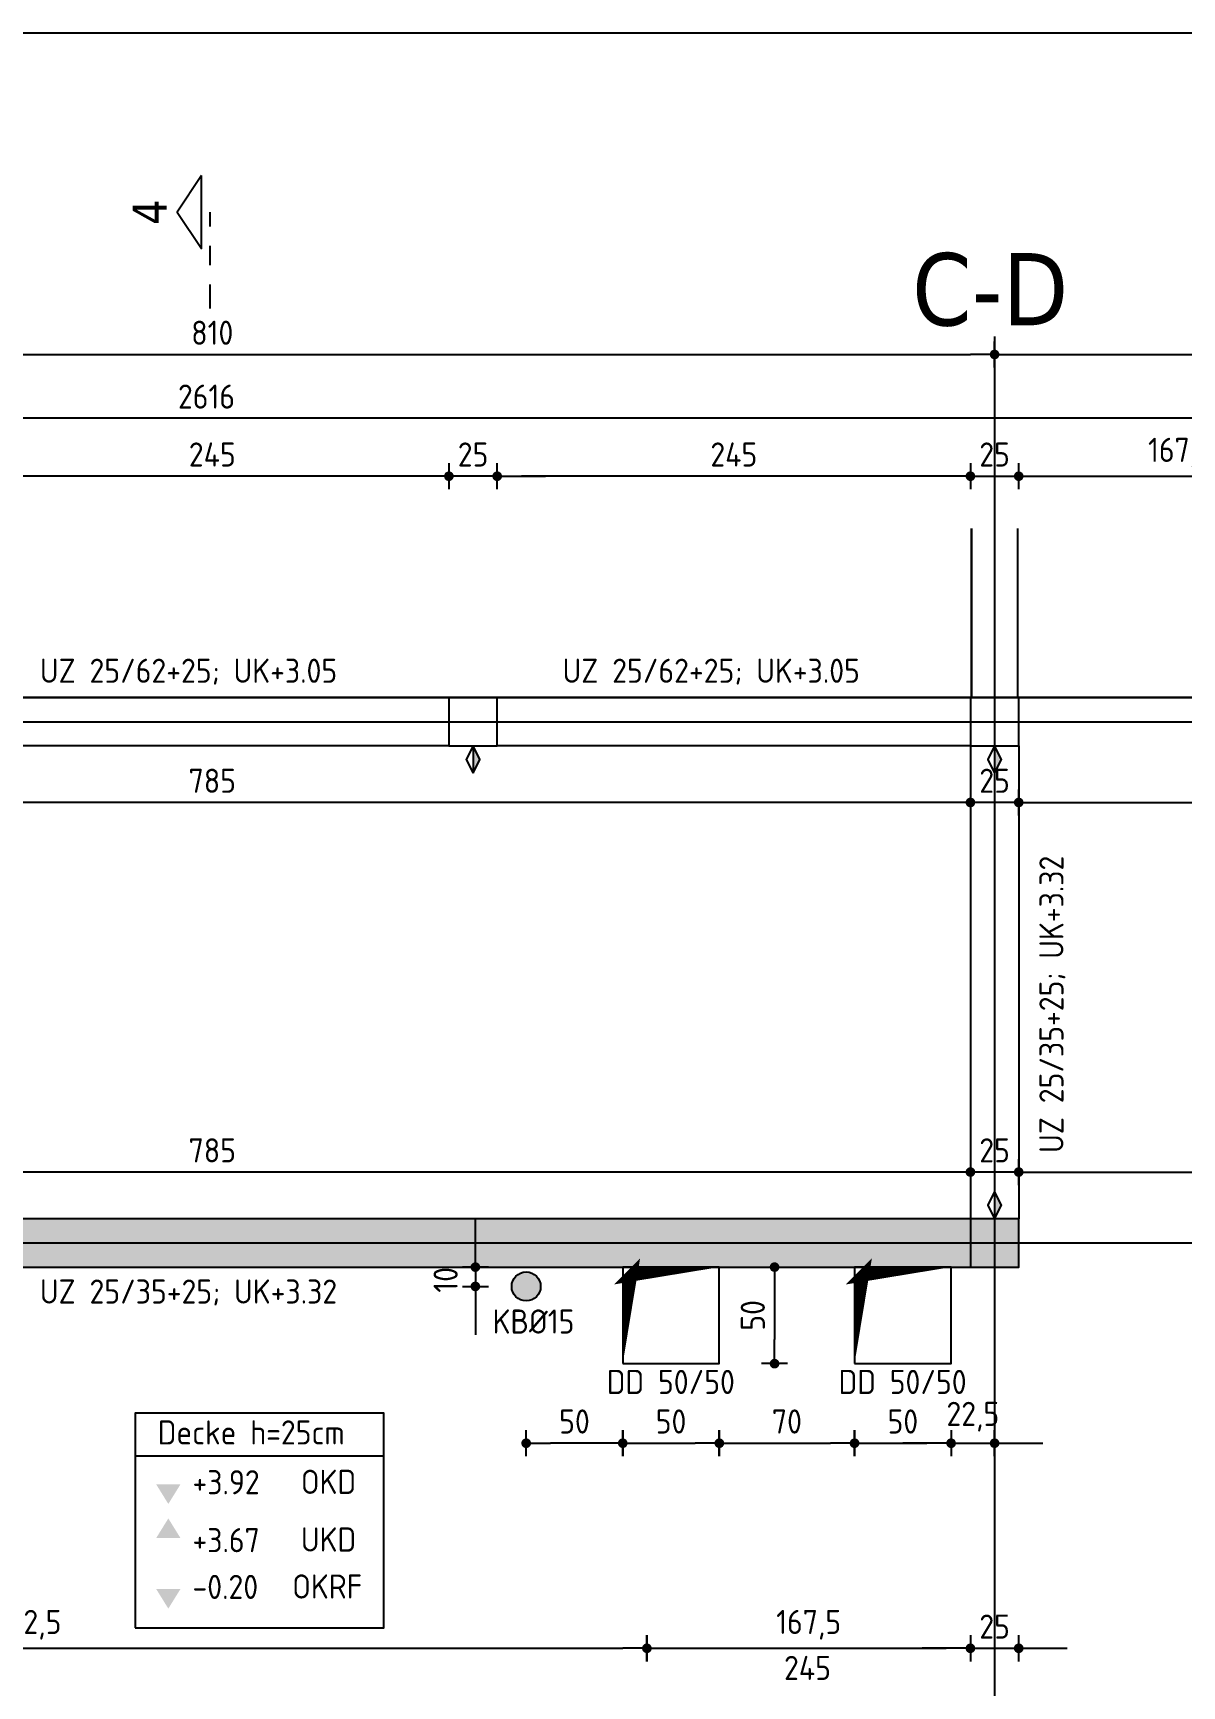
# Model space of a CAD drawing. Extents: x 399 to 532, y -4 to 185.
# Drawn here: x 435.71 to 441.66, y 176.66 to 185.22 of the extents above; entities that cross this region are included whole.
import ezdxf
from ezdxf.enums import TextEntityAlignment as Align

# ---------------------------------------------------------------- set-up
doc = ezdxf.new("R2010")
doc.units = 0
doc.header["$LTSCALE"] = 0.5
doc.header["$MEASUREMENT"] = 0
doc.header["$PDMODE"] = 2
for name, pattern in [('AUSGEZOGEN', [1000.01, 1000, 0.01]), ('DASHDOTSMALL', [1.05, 0.5, -0.25, 0.05, -0.25]), ('HIDDEN', [0.375, 0.25, -0.125]), ('STRICHPUNKT2', [0.55, 0.25, -0.125, 0.05, -0.125])]:
    doc.linetypes.add(name, pattern=pattern)
doc.layers.get('0').update_dxf_attribs({"linetype": 'CONTINUOUS'})
doc.layers.get('Defpoints').update_dxf_attribs({"linetype": 'CONTINUOUS'})
for name, color, linetype in [('0_H10', 13, 'CONTINUOUS'), ('ACHSEN', 7, 'CONTINUOUS'), ('BETON', 7, 'CONTINUOUS'), ('DD', 7, 'CONTINUOUS'), ('Decke', 7, 'CONTINUOUS'), ('Decke Lignatur', 21, 'CONTINUOUS'), ('DRUEBER', 7, 'CONTINUOUS'), ('HILFE', 7, 'CONTINUOUS'), ('HOLZ-ANS', 21, 'CONTINUOUS'), ('KB', 9, 'CONTINUOUS'), ('koten', 7, 'CONTINUOUS'), ('MASSE', 7, 'CONTINUOUS'), ('SCHNITTE', 7, 'CONTINUOUS'), ('Sichtbeton', 7, 'CONTINUOUS'), ('TEXT', 7, 'CONTINUOUS'), ('UZ', 7, 'CONTINUOUS')]:
    doc.layers.add(name, color=color, linetype=linetype)
doc.layers.add('ANSICHTSFENSTER', color=7, linetype='CONTINUOUS', plot=False)
doc.styles.add('HELV', font='tahoma.ttf')
doc.styles.add('TXT', font='isocp.shx')
doc.dimstyles.new('DOT_I', dxfattribs={"dimscale": 0.5, "dimtxt": 0.25, "dimasz": 0.25, "dimexe": 0.1, "dimexo": 0.3, "dimgap": 0.1, "dimtad": 1, "dimdec": 3, "dimzin": 3, "dimtxsty": 'TXT', "dimblk": 'DOT', "dimblk1": 'DOT', "dimblk2": 'DOT', "dimsah": 1, "dimcen": 0.1, "dimse1": 1, "dimse2": 1, "dimazin": 0, "dimtfac": 1, "dimtdec": 4, "dimtix": 1, "dimtmove": 2, "dimatfit": 3, "dimldrblk": 'DOT', "dimfxl": 0.7, "dimfxlon": 1, "dimtvp": 1, "dimtolj": 1, "dimtzin": 0, "dimarcsym": 0})

# ---------------------------------------------------------------- blocks, each defined once
blk = doc.blocks.new('DKB00')
at = {"layer": 'KB', "linetype": 'AUSGEZOGEN'}
h = blk.add_hatch(color=11, dxfattribs=at)
edge = h.paths.add_edge_path()
edge.add_arc((-8.085, 4.67), 0.075, 0, 360)
at = {"color": 0, "linetype": 'ByBlock'}
blk.add_circle((-8.085, 4.67), 0.075, dxfattribs=at)
blk = doc.blocks.new('Beton 1.OG')
at = {"color": 0, "linetype": 'ByBlock', "flags": 128}
blk.add_lwpolyline([(17.285, 13.75), (8.935, 13.75), (8.935, 13.5), (17.285, 13.5)], close=True, dxfattribs=at)
blk = doc.blocks.new('DOT')
at = {"layer": 'MASSE', "color": 7, "linetype": 'Continuous'}
for p, q in [((0, 0), (-1, 0)), ((0, 0.54), (0, -0.54))]:
    blk.add_line(p, q, dxfattribs=at)
at = {"layer": 'MASSE', "color": 7, "linetype": 'Continuous', "const_width": 0.2}
blk.add_lwpolyline([(-0.1, 0, 1), (0.1, 0, 1)], format="xyb", close=True, dxfattribs=at)
blk = doc.blocks.new('*D544')
at = {"layer": 'Defpoints', "color": 0, "linetype": 'AUSGEZOGEN', "transparency": 16777216}
for p in [(423.531, 183.228), (423.531, 183.228), (449.691, 183.228)]:
    blk.add_point(p, dxfattribs=at)
at = {"layer": 'MASSE', "color": 0, "linetype": 'AUSGEZOGEN', "lineweight": -2, "transparency": 16777216}
blk.add_line((449.566, 183.228), (423.656, 183.228), dxfattribs=at)
at = {"layer": 'MASSE', "color": 0, "linetype": 'AUSGEZOGEN', "lineweight": -2, "transparency": 16777216, "xscale": 0.125, "yscale": 0.125, "zscale": 0.125, "rotation": 180}
blk.add_blockref('DOT', (423.531, 183.228), dxfattribs=at)
at = {"layer": 'MASSE', "color": 0, "linetype": 'AUSGEZOGEN', "lineweight": -2, "transparency": 16777216, "xscale": 0.125, "yscale": 0.125, "zscale": 0.125}
blk.add_blockref('DOT', (449.691, 183.228), dxfattribs=at)
at = {"layer": 'MASSE', "color": 0, "linetype": 'AUSGEZOGEN', "transparency": 16777216, "insert": (436.611, 183.3405), "char_height": 0.125, "attachment_point": 5, "style": 'TXT'}
blk.add_mtext('\\A1;2616', dxfattribs=at)
blk = doc.blocks.new('*D549')
at = {"layer": 'Defpoints', "color": 0, "linetype": 'AUSGEZOGEN', "transparency": 16777216}
for p in [(440.816, 182.928), (442.491, 182.928), (442.491, 182.928)]:
    blk.add_point(p, dxfattribs=at)
at = {"layer": 'MASSE', "color": 0, "linetype": 'AUSGEZOGEN', "lineweight": -2, "transparency": 16777216}
blk.add_line((440.941, 182.928), (442.366, 182.928), dxfattribs=at)
at = {"layer": 'MASSE', "color": 0, "linetype": 'AUSGEZOGEN', "lineweight": -2, "transparency": 16777216, "xscale": 0.125, "yscale": 0.125, "zscale": 0.125, "rotation": 180}
blk.add_blockref('DOT', (440.816, 182.928), dxfattribs=at)
at = {"layer": 'MASSE', "color": 0, "linetype": 'AUSGEZOGEN', "lineweight": -2, "transparency": 16777216, "xscale": 0.125, "yscale": 0.125, "zscale": 0.125}
blk.add_blockref('DOT', (442.491, 182.928), dxfattribs=at)
at = {"layer": 'MASSE', "color": 0, "linetype": 'AUSGEZOGEN', "transparency": 16777216, "insert": (441.6535, 183.0499), "char_height": 0.125, "attachment_point": 5, "style": 'TXT'}
blk.add_mtext('\\A1;167,5', dxfattribs=at)
blk = doc.blocks.new('*D489')
at = {"layer": 'Defpoints', "color": 0, "linetype": 'AUSGEZOGEN', "transparency": 16777216}
for p in [(440.816, 181.2382), (443.266, 181.2382), (443.266, 181.2382)]:
    blk.add_point(p, dxfattribs=at)
at = {"layer": 'MASSE', "color": 0, "linetype": 'AUSGEZOGEN', "lineweight": -2, "transparency": 16777216}
blk.add_line((440.941, 181.2382), (443.141, 181.2382), dxfattribs=at)
at = {"layer": 'MASSE', "color": 0, "linetype": 'AUSGEZOGEN', "lineweight": -2, "transparency": 16777216, "xscale": 0.125, "yscale": 0.125, "zscale": 0.125, "rotation": 180}
blk.add_blockref('DOT', (440.816, 181.2382), dxfattribs=at)
at = {"layer": 'MASSE', "color": 0, "linetype": 'AUSGEZOGEN', "lineweight": -2, "transparency": 16777216, "xscale": 0.125, "yscale": 0.125, "zscale": 0.125}
blk.add_blockref('DOT', (443.266, 181.2382), dxfattribs=at)
at = {"layer": 'MASSE', "color": 0, "linetype": 'AUSGEZOGEN', "transparency": 16777216, "insert": (442.041, 181.3508), "char_height": 0.125, "attachment_point": 5, "style": 'TXT'}
blk.add_mtext('\\A1;245', dxfattribs=at)
blk = doc.blocks.new('*D490')
at = {"layer": 'Defpoints', "color": 0, "linetype": 'AUSGEZOGEN', "transparency": 16777216}
for p in [(440.566, 181.2382), (440.566, 181.2382), (440.816, 181.2382)]:
    blk.add_point(p, dxfattribs=at)
at = {"layer": 'MASSE', "color": 0, "linetype": 'AUSGEZOGEN', "lineweight": -2, "transparency": 16777216}
for p, q in [((440.441, 181.2382), (440.316, 181.2382)), ((440.816, 181.2382), (440.566, 181.2382)), ((440.941, 181.2382), (441.066, 181.2382))]:
    blk.add_line(p, q, dxfattribs=at)
at = {"layer": 'MASSE', "color": 0, "linetype": 'AUSGEZOGEN', "lineweight": -2, "transparency": 16777216, "xscale": 0.125, "yscale": 0.125, "zscale": 0.125}
blk.add_blockref('DOT', (440.566, 181.2382), dxfattribs=at)
at = {"layer": 'MASSE', "color": 0, "linetype": 'AUSGEZOGEN', "lineweight": -2, "transparency": 16777216, "xscale": 0.125, "yscale": 0.125, "zscale": 0.125, "rotation": 180}
blk.add_blockref('DOT', (440.816, 181.2382), dxfattribs=at)
at = {"layer": 'MASSE', "color": 0, "linetype": 'AUSGEZOGEN', "transparency": 16777216, "insert": (440.691, 181.3508), "char_height": 0.125, "attachment_point": 5, "style": 'TXT'}
blk.add_mtext('\\A1;25', dxfattribs=at)
blk = doc.blocks.new('*D491')
at = {"layer": 'Defpoints', "color": 0, "linetype": 'AUSGEZOGEN', "transparency": 16777216}
for p in [(432.716, 181.2382), (432.716, 181.2382), (440.566, 181.2382)]:
    blk.add_point(p, dxfattribs=at)
at = {"layer": 'MASSE', "color": 0, "linetype": 'AUSGEZOGEN', "lineweight": -2, "transparency": 16777216}
blk.add_line((440.441, 181.2382), (432.841, 181.2382), dxfattribs=at)
at = {"layer": 'MASSE', "color": 0, "linetype": 'AUSGEZOGEN', "lineweight": -2, "transparency": 16777216, "xscale": 0.125, "yscale": 0.125, "zscale": 0.125, "rotation": 180}
blk.add_blockref('DOT', (432.716, 181.2382), dxfattribs=at)
at = {"layer": 'MASSE', "color": 0, "linetype": 'AUSGEZOGEN', "lineweight": -2, "transparency": 16777216, "xscale": 0.125, "yscale": 0.125, "zscale": 0.125}
blk.add_blockref('DOT', (440.566, 181.2382), dxfattribs=at)
at = {"layer": 'MASSE', "color": 0, "linetype": 'AUSGEZOGEN', "transparency": 16777216, "insert": (436.641, 181.3507), "char_height": 0.125, "attachment_point": 5, "style": 'TXT'}
blk.add_mtext('\\A1;785', dxfattribs=at)
blk = doc.blocks.new('*D536')
at = {"layer": 'Defpoints', "color": 0, "linetype": 'AUSGEZOGEN', "transparency": 16777216}
for p in [(440.566, 182.928), (440.816, 182.928), (440.816, 182.928)]:
    blk.add_point(p, dxfattribs=at)
at = {"layer": 'MASSE', "color": 0, "linetype": 'AUSGEZOGEN', "lineweight": -2, "transparency": 16777216}
for p, q in [((440.441, 182.928), (440.316, 182.928)), ((440.566, 182.928), (440.816, 182.928)), ((440.941, 182.928), (441.066, 182.928))]:
    blk.add_line(p, q, dxfattribs=at)
at = {"layer": 'MASSE', "color": 0, "linetype": 'AUSGEZOGEN', "lineweight": -2, "transparency": 16777216, "xscale": 0.125, "yscale": 0.125, "zscale": 0.125}
blk.add_blockref('DOT', (440.566, 182.928), dxfattribs=at)
at = {"layer": 'MASSE', "color": 0, "linetype": 'AUSGEZOGEN', "lineweight": -2, "transparency": 16777216, "xscale": 0.125, "yscale": 0.125, "zscale": 0.125, "rotation": 180}
blk.add_blockref('DOT', (440.816, 182.928), dxfattribs=at)
at = {"layer": 'MASSE', "color": 0, "linetype": 'AUSGEZOGEN', "transparency": 16777216, "insert": (440.691, 183.0405), "char_height": 0.125, "attachment_point": 5, "style": 'TXT'}
blk.add_mtext('\\A1;25', dxfattribs=at)
blk = doc.blocks.new('*D537')
at = {"layer": 'Defpoints', "color": 0, "linetype": 'AUSGEZOGEN', "transparency": 16777216}
for p in [(438.116, 182.928), (438.116, 182.928), (440.566, 182.928)]:
    blk.add_point(p, dxfattribs=at)
at = {"layer": 'MASSE', "color": 0, "linetype": 'AUSGEZOGEN', "lineweight": -2, "transparency": 16777216}
blk.add_line((440.441, 182.928), (438.241, 182.928), dxfattribs=at)
at = {"layer": 'MASSE', "color": 0, "linetype": 'AUSGEZOGEN', "lineweight": -2, "transparency": 16777216, "xscale": 0.125, "yscale": 0.125, "zscale": 0.125, "rotation": 180}
blk.add_blockref('DOT', (438.116, 182.928), dxfattribs=at)
at = {"layer": 'MASSE', "color": 0, "linetype": 'AUSGEZOGEN', "lineweight": -2, "transparency": 16777216, "xscale": 0.125, "yscale": 0.125, "zscale": 0.125}
blk.add_blockref('DOT', (440.566, 182.928), dxfattribs=at)
at = {"layer": 'MASSE', "color": 0, "linetype": 'AUSGEZOGEN', "transparency": 16777216, "insert": (439.341, 183.0405), "char_height": 0.125, "attachment_point": 5, "style": 'TXT'}
blk.add_mtext('\\A1;245', dxfattribs=at)
blk = doc.blocks.new('*D538')
at = {"layer": 'Defpoints', "color": 0, "linetype": 'AUSGEZOGEN', "transparency": 16777216}
for p in [(437.866, 182.928), (437.866, 182.928), (438.116, 182.928)]:
    blk.add_point(p, dxfattribs=at)
at = {"layer": 'MASSE', "color": 0, "linetype": 'AUSGEZOGEN', "lineweight": -2, "transparency": 16777216}
for p, q in [((437.741, 182.928), (437.616, 182.928)), ((438.116, 182.928), (437.866, 182.928)), ((438.241, 182.928), (438.366, 182.928))]:
    blk.add_line(p, q, dxfattribs=at)
at = {"layer": 'MASSE', "color": 0, "linetype": 'AUSGEZOGEN', "lineweight": -2, "transparency": 16777216, "xscale": 0.125, "yscale": 0.125, "zscale": 0.125}
blk.add_blockref('DOT', (437.866, 182.928), dxfattribs=at)
at = {"layer": 'MASSE', "color": 0, "linetype": 'AUSGEZOGEN', "lineweight": -2, "transparency": 16777216, "xscale": 0.125, "yscale": 0.125, "zscale": 0.125, "rotation": 180}
blk.add_blockref('DOT', (438.116, 182.928), dxfattribs=at)
at = {"layer": 'MASSE', "color": 0, "linetype": 'AUSGEZOGEN', "transparency": 16777216, "insert": (437.991, 183.0405), "char_height": 0.125, "attachment_point": 5, "style": 'TXT'}
blk.add_mtext('\\A1;25', dxfattribs=at)
blk = doc.blocks.new('*D539')
at = {"layer": 'Defpoints', "color": 0, "linetype": 'AUSGEZOGEN', "transparency": 16777216}
for p in [(435.416, 182.928), (435.416, 182.928), (437.866, 182.928)]:
    blk.add_point(p, dxfattribs=at)
at = {"layer": 'MASSE', "color": 0, "linetype": 'AUSGEZOGEN', "lineweight": -2, "transparency": 16777216}
blk.add_line((437.741, 182.928), (435.541, 182.928), dxfattribs=at)
at = {"layer": 'MASSE', "color": 0, "linetype": 'AUSGEZOGEN', "lineweight": -2, "transparency": 16777216, "xscale": 0.125, "yscale": 0.125, "zscale": 0.125, "rotation": 180}
blk.add_blockref('DOT', (435.416, 182.928), dxfattribs=at)
at = {"layer": 'MASSE', "color": 0, "linetype": 'AUSGEZOGEN', "lineweight": -2, "transparency": 16777216, "xscale": 0.125, "yscale": 0.125, "zscale": 0.125}
blk.add_blockref('DOT', (437.866, 182.928), dxfattribs=at)
at = {"layer": 'MASSE', "color": 0, "linetype": 'AUSGEZOGEN', "transparency": 16777216, "insert": (436.641, 183.0405), "char_height": 0.125, "attachment_point": 5, "style": 'TXT'}
blk.add_mtext('\\A1;245', dxfattribs=at)
blk = doc.blocks.new('okrd_u')
at = {"layer": 'koten', "color": 7, "linetype": 'Continuous'}
blk.add_solid([(-0.125, -0.202), (0.125, -0.202), (0, 0)], dxfattribs=at)
at = {"layer": 'koten', "style": 'TXT'}
blk.add_attdef('OKRD', (0.25, -0.35), '', height=0.25, dxfattribs=at)
blk = doc.blocks.new('okrd_o')
at = {"layer": 'koten', "color": 7, "linetype": 'Continuous'}
blk.add_solid([(-0.125, 0.202), (0.125, 0.202), (0, 0)], dxfattribs=at)
at = {"layer": 'koten', "style": 'TXT'}
blk.add_attdef('OKRD', (0.25, 0.1), '', height=0.25, dxfattribs=at)
blk = doc.blocks.new('*D415')
at = {"layer": 'Defpoints', "color": 0, "linetype": 'AUSGEZOGEN', "transparency": 16777216}
for p in [(440.816, 179.324), (443.266, 179.324), (443.266, 179.324)]:
    blk.add_point(p, dxfattribs=at)
at = {"layer": 'MASSE', "color": 0, "linetype": 'AUSGEZOGEN', "lineweight": -2, "transparency": 16777216}
blk.add_line((440.941, 179.324), (443.141, 179.324), dxfattribs=at)
at = {"layer": 'MASSE', "color": 0, "linetype": 'AUSGEZOGEN', "lineweight": -2, "transparency": 16777216, "xscale": 0.125, "yscale": 0.125, "zscale": 0.125, "rotation": 180}
blk.add_blockref('DOT', (440.816, 179.324), dxfattribs=at)
at = {"layer": 'MASSE', "color": 0, "linetype": 'AUSGEZOGEN', "lineweight": -2, "transparency": 16777216, "xscale": 0.125, "yscale": 0.125, "zscale": 0.125}
blk.add_blockref('DOT', (443.266, 179.324), dxfattribs=at)
at = {"layer": 'MASSE', "color": 0, "linetype": 'AUSGEZOGEN', "transparency": 16777216, "insert": (442.041, 179.4365), "char_height": 0.125, "attachment_point": 5, "style": 'TXT'}
blk.add_mtext('\\A1;245', dxfattribs=at)
blk = doc.blocks.new('*D456')
at = {"layer": 'Defpoints', "color": 0, "linetype": 'AUSGEZOGEN', "transparency": 16777216}
for p in [(440.566, 179.324), (440.566, 179.324), (440.816, 179.324)]:
    blk.add_point(p, dxfattribs=at)
at = {"layer": 'MASSE', "color": 0, "linetype": 'AUSGEZOGEN', "lineweight": -2, "transparency": 16777216}
for p, q in [((440.441, 179.324), (440.316, 179.324)), ((440.816, 179.324), (440.566, 179.324)), ((440.941, 179.324), (441.066, 179.324))]:
    blk.add_line(p, q, dxfattribs=at)
at = {"layer": 'MASSE', "color": 0, "linetype": 'AUSGEZOGEN', "lineweight": -2, "transparency": 16777216, "xscale": 0.125, "yscale": 0.125, "zscale": 0.125}
blk.add_blockref('DOT', (440.566, 179.324), dxfattribs=at)
at = {"layer": 'MASSE', "color": 0, "linetype": 'AUSGEZOGEN', "lineweight": -2, "transparency": 16777216, "xscale": 0.125, "yscale": 0.125, "zscale": 0.125, "rotation": 180}
blk.add_blockref('DOT', (440.816, 179.324), dxfattribs=at)
at = {"layer": 'MASSE', "color": 0, "linetype": 'AUSGEZOGEN', "transparency": 16777216, "insert": (440.691, 179.4365), "char_height": 0.125, "attachment_point": 5, "style": 'TXT'}
blk.add_mtext('\\A1;25', dxfattribs=at)
blk = doc.blocks.new('*D457')
at = {"layer": 'Defpoints', "color": 0, "linetype": 'AUSGEZOGEN', "transparency": 16777216}
for p in [(432.716, 179.324), (432.716, 179.324), (440.566, 179.324)]:
    blk.add_point(p, dxfattribs=at)
at = {"layer": 'MASSE', "color": 0, "linetype": 'AUSGEZOGEN', "lineweight": -2, "transparency": 16777216}
blk.add_line((440.441, 179.324), (432.841, 179.324), dxfattribs=at)
at = {"layer": 'MASSE', "color": 0, "linetype": 'AUSGEZOGEN', "lineweight": -2, "transparency": 16777216, "xscale": 0.125, "yscale": 0.125, "zscale": 0.125, "rotation": 180}
blk.add_blockref('DOT', (432.716, 179.324), dxfattribs=at)
at = {"layer": 'MASSE', "color": 0, "linetype": 'AUSGEZOGEN', "lineweight": -2, "transparency": 16777216, "xscale": 0.125, "yscale": 0.125, "zscale": 0.125}
blk.add_blockref('DOT', (440.566, 179.324), dxfattribs=at)
at = {"layer": 'MASSE', "color": 0, "linetype": 'AUSGEZOGEN', "transparency": 16777216, "insert": (436.641, 179.4365), "char_height": 0.125, "attachment_point": 5, "style": 'TXT'}
blk.add_mtext('\\A1;785', dxfattribs=at)
blk = doc.blocks.new('*D469')
at = {"layer": 'Defpoints', "color": 0, "linetype": 'AUSGEZOGEN', "transparency": 16777216}
for p in [(432.466, 176.8575), (438.891, 176.8575), (438.891, 176.8575)]:
    blk.add_point(p, dxfattribs=at)
at = {"layer": 'MASSE', "color": 0, "linetype": 'AUSGEZOGEN', "lineweight": -2, "transparency": 16777216}
blk.add_line((432.591, 176.8575), (438.766, 176.8575), dxfattribs=at)
at = {"layer": 'MASSE', "color": 0, "linetype": 'AUSGEZOGEN', "lineweight": -2, "transparency": 16777216, "xscale": 0.125, "yscale": 0.125, "zscale": 0.125, "rotation": 180}
blk.add_blockref('DOT', (432.466, 176.8575), dxfattribs=at)
at = {"layer": 'MASSE', "color": 0, "linetype": 'AUSGEZOGEN', "lineweight": -2, "transparency": 16777216, "xscale": 0.125, "yscale": 0.125, "zscale": 0.125}
blk.add_blockref('DOT', (438.891, 176.8575), dxfattribs=at)
at = {"layer": 'MASSE', "color": 0, "linetype": 'AUSGEZOGEN', "transparency": 16777216, "insert": (435.6785, 176.9794), "char_height": 0.125, "attachment_point": 5, "style": 'TXT'}
blk.add_mtext('\\A1;642,5', dxfattribs=at)
blk = doc.blocks.new('*D397')
at = {"layer": 'Defpoints', "color": 0, "linetype": 'AUSGEZOGEN', "transparency": 16777216}
for p in [(438.891, 176.8575), (440.566, 176.8575), (440.566, 176.8575)]:
    blk.add_point(p, dxfattribs=at)
at = {"layer": 'MASSE', "color": 0, "linetype": 'AUSGEZOGEN', "lineweight": -2, "transparency": 16777216}
blk.add_line((439.016, 176.8575), (440.441, 176.8575), dxfattribs=at)
at = {"layer": 'MASSE', "color": 0, "linetype": 'AUSGEZOGEN', "lineweight": -2, "transparency": 16777216, "xscale": 0.125, "yscale": 0.125, "zscale": 0.125, "rotation": 180}
blk.add_blockref('DOT', (438.891, 176.8575), dxfattribs=at)
at = {"layer": 'MASSE', "color": 0, "linetype": 'AUSGEZOGEN', "lineweight": -2, "transparency": 16777216, "xscale": 0.125, "yscale": 0.125, "zscale": 0.125}
blk.add_blockref('DOT', (440.566, 176.8575), dxfattribs=at)
at = {"layer": 'MASSE', "color": 0, "linetype": 'AUSGEZOGEN', "transparency": 16777216, "insert": (439.7285, 176.9794), "char_height": 0.125, "attachment_point": 5, "style": 'TXT'}
blk.add_mtext('\\A1;167,5', dxfattribs=at)
blk = doc.blocks.new('*D398')
at = {"layer": 'Defpoints', "color": 0, "linetype": 'AUSGEZOGEN', "transparency": 16777216}
for p in [(440.566, 176.8575), (440.816, 176.8575), (440.816, 176.8575)]:
    blk.add_point(p, dxfattribs=at)
at = {"layer": 'MASSE', "color": 0, "linetype": 'AUSGEZOGEN', "lineweight": -2, "transparency": 16777216}
for p, q in [((440.441, 176.8575), (440.316, 176.8575)), ((440.566, 176.8575), (440.816, 176.8575)), ((440.941, 176.8575), (441.066, 176.8575))]:
    blk.add_line(p, q, dxfattribs=at)
at = {"layer": 'MASSE', "color": 0, "linetype": 'AUSGEZOGEN', "lineweight": -2, "transparency": 16777216, "xscale": 0.125, "yscale": 0.125, "zscale": 0.125}
blk.add_blockref('DOT', (440.566, 176.8575), dxfattribs=at)
at = {"layer": 'MASSE', "color": 0, "linetype": 'AUSGEZOGEN', "lineweight": -2, "transparency": 16777216, "xscale": 0.125, "yscale": 0.125, "zscale": 0.125, "rotation": 180}
blk.add_blockref('DOT', (440.816, 176.8575), dxfattribs=at)
at = {"layer": 'MASSE', "color": 0, "linetype": 'AUSGEZOGEN', "transparency": 16777216, "insert": (440.691, 176.97), "char_height": 0.125, "attachment_point": 5, "style": 'TXT'}
blk.add_mtext('\\A1;25', dxfattribs=at)
blk = doc.blocks.new('Beton EG')
at = {"color": 0, "linetype": 'ByBlock', "flags": 128}
for points in [[(14.335, 16.2), (14.585, 16.2), (14.585, 16.45), (14.335, 16.45)], [(17.035, 16.2), (17.285, 16.2), (17.285, 16.45), (17.035, 16.45)], [(17.035, 13.5), (17.285, 13.5), (17.285, 13.75), (17.035, 13.75)]]:
    blk.add_lwpolyline(points, close=True, dxfattribs=at)
blk = doc.blocks.new('DD00')
at = {"color": 0, "linetype": 'ByBlock'}
for points in [[(15.175, -3.325), (15.675, -3.325), (15.675, -2.825), (15.175, -2.825)], [(16.375, -3.325), (16.875, -3.325), (16.875, -2.825), (16.375, -2.825)]]:
    blk.add_lwpolyline(points, close=True, dxfattribs=at)
at = {"layer": 'DD', "color": 15, "linetype": 'AUSGEZOGEN'}
for points in [[(15.175, -3.325, 0, 0.0815, 0), (15.2156, -2.8283, 0, 0, 0), (15.1783, -2.8656, 0.0815, 0, 0), (15.675, -2.825, 0, 0, 0)], [(16.375, -3.325, 0, 0.0815, 0), (16.4156, -2.8283, 0, 0, 0), (16.3783, -2.8656, 0.0815, 0, 0), (16.875, -2.825, 0, 0, 0)]]:
    blk.add_lwpolyline(points, format="xyseb", dxfattribs=at)
blk = doc.blocks.new('*D697')
at = {"layer": 'Defpoints', "color": 0, "linetype": 'AUSGEZOGEN', "transparency": 16777216}
for p in [(438.2661, 177.9197), (438.2661, 177.9197), (438.766, 177.9197)]:
    blk.add_point(p, dxfattribs=at)
at = {"layer": 'MASSE', "color": 0, "linetype": 'AUSGEZOGEN', "lineweight": -2, "transparency": 16777216}
blk.add_line((438.641, 177.9197), (438.3911, 177.9197), dxfattribs=at)
at = {"layer": 'MASSE', "color": 0, "linetype": 'AUSGEZOGEN', "lineweight": -2, "transparency": 16777216, "xscale": 0.125, "yscale": 0.125, "zscale": 0.125, "rotation": 180}
blk.add_blockref('DOT', (438.2661, 177.9197), dxfattribs=at)
at = {"layer": 'MASSE', "color": 0, "linetype": 'AUSGEZOGEN', "lineweight": -2, "transparency": 16777216, "xscale": 0.125, "yscale": 0.125, "zscale": 0.125}
blk.add_blockref('DOT', (438.766, 177.9197), dxfattribs=at)
at = {"layer": 'MASSE', "color": 0, "linetype": 'AUSGEZOGEN', "transparency": 16777216, "insert": (438.516, 178.0322), "char_height": 0.125, "attachment_point": 5, "style": 'TXT'}
blk.add_mtext('\\A1;50', dxfattribs=at)
blk = doc.blocks.new('*D698')
at = {"layer": 'Defpoints', "color": 0, "linetype": 'AUSGEZOGEN', "transparency": 16777216}
for p in [(438.766, 177.9197), (439.266, 177.9197), (439.266, 177.9197)]:
    blk.add_point(p, dxfattribs=at)
at = {"layer": 'MASSE', "color": 0, "linetype": 'AUSGEZOGEN', "lineweight": -2, "transparency": 16777216}
blk.add_line((438.891, 177.9197), (439.141, 177.9197), dxfattribs=at)
at = {"layer": 'MASSE', "color": 0, "linetype": 'AUSGEZOGEN', "lineweight": -2, "transparency": 16777216, "xscale": 0.125, "yscale": 0.125, "zscale": 0.125, "rotation": 180}
blk.add_blockref('DOT', (438.766, 177.9197), dxfattribs=at)
at = {"layer": 'MASSE', "color": 0, "linetype": 'AUSGEZOGEN', "lineweight": -2, "transparency": 16777216, "xscale": 0.125, "yscale": 0.125, "zscale": 0.125}
blk.add_blockref('DOT', (439.266, 177.9197), dxfattribs=at)
at = {"layer": 'MASSE', "color": 0, "linetype": 'AUSGEZOGEN', "transparency": 16777216, "insert": (439.016, 178.0322), "char_height": 0.125, "attachment_point": 5, "style": 'TXT'}
blk.add_mtext('\\A1;50', dxfattribs=at)
blk = doc.blocks.new('*D699')
at = {"layer": 'Defpoints', "color": 0, "linetype": 'AUSGEZOGEN', "transparency": 16777216}
for p in [(439.266, 177.9197), (439.966, 177.9197), (439.966, 177.9197)]:
    blk.add_point(p, dxfattribs=at)
at = {"layer": 'MASSE', "color": 0, "linetype": 'AUSGEZOGEN', "lineweight": -2, "transparency": 16777216}
blk.add_line((439.391, 177.9197), (439.841, 177.9197), dxfattribs=at)
at = {"layer": 'MASSE', "color": 0, "linetype": 'AUSGEZOGEN', "lineweight": -2, "transparency": 16777216, "xscale": 0.125, "yscale": 0.125, "zscale": 0.125, "rotation": 180}
blk.add_blockref('DOT', (439.266, 177.9197), dxfattribs=at)
at = {"layer": 'MASSE', "color": 0, "linetype": 'AUSGEZOGEN', "lineweight": -2, "transparency": 16777216, "xscale": 0.125, "yscale": 0.125, "zscale": 0.125}
blk.add_blockref('DOT', (439.966, 177.9197), dxfattribs=at)
at = {"layer": 'MASSE', "color": 0, "linetype": 'AUSGEZOGEN', "transparency": 16777216, "insert": (439.616, 178.0322), "char_height": 0.125, "attachment_point": 5, "style": 'TXT'}
blk.add_mtext('\\A1;70', dxfattribs=at)
blk = doc.blocks.new('*D700')
at = {"layer": 'Defpoints', "color": 0, "linetype": 'AUSGEZOGEN', "transparency": 16777216}
for p in [(439.966, 177.9197), (440.466, 177.9197), (440.466, 177.9197)]:
    blk.add_point(p, dxfattribs=at)
at = {"layer": 'MASSE', "color": 0, "linetype": 'AUSGEZOGEN', "lineweight": -2, "transparency": 16777216}
blk.add_line((440.091, 177.9197), (440.341, 177.9197), dxfattribs=at)
at = {"layer": 'MASSE', "color": 0, "linetype": 'AUSGEZOGEN', "lineweight": -2, "transparency": 16777216, "xscale": 0.125, "yscale": 0.125, "zscale": 0.125, "rotation": 180}
blk.add_blockref('DOT', (439.966, 177.9197), dxfattribs=at)
at = {"layer": 'MASSE', "color": 0, "linetype": 'AUSGEZOGEN', "lineweight": -2, "transparency": 16777216, "xscale": 0.125, "yscale": 0.125, "zscale": 0.125}
blk.add_blockref('DOT', (440.466, 177.9197), dxfattribs=at)
at = {"layer": 'MASSE', "color": 0, "linetype": 'AUSGEZOGEN', "transparency": 16777216, "insert": (440.216, 178.0322), "char_height": 0.125, "attachment_point": 5, "style": 'TXT'}
blk.add_mtext('\\A1;50', dxfattribs=at)
blk = doc.blocks.new('*D630')
at = {"layer": 'Defpoints', "color": 0, "linetype": 'AUSGEZOGEN', "transparency": 16777216}
for p in [(440.466, 177.9197), (440.691, 177.9197), (440.691, 177.9197)]:
    blk.add_point(p, dxfattribs=at)
at = {"layer": 'MASSE', "color": 0, "linetype": 'AUSGEZOGEN', "lineweight": -2, "transparency": 16777216}
for p, q in [((440.341, 177.9197), (440.216, 177.9197)), ((440.466, 177.9197), (440.691, 177.9197)), ((440.816, 177.9197), (440.941, 177.9197))]:
    blk.add_line(p, q, dxfattribs=at)
at = {"layer": 'MASSE', "color": 0, "linetype": 'AUSGEZOGEN', "lineweight": -2, "transparency": 16777216, "xscale": 0.125, "yscale": 0.125, "zscale": 0.125}
blk.add_blockref('DOT', (440.466, 177.9197), dxfattribs=at)
at = {"layer": 'MASSE', "color": 0, "linetype": 'AUSGEZOGEN', "lineweight": -2, "transparency": 16777216, "xscale": 0.125, "yscale": 0.125, "zscale": 0.125, "rotation": 180}
blk.add_blockref('DOT', (440.691, 177.9197), dxfattribs=at)
at = {"layer": 'MASSE', "color": 0, "linetype": 'AUSGEZOGEN', "transparency": 16777216, "insert": (440.5785, 178.0571), "char_height": 0.125, "attachment_point": 5, "style": 'TXT'}
blk.add_mtext('\\A1;22,5', dxfattribs=at)
blk = doc.blocks.new('*D631')
at = {"layer": 'Defpoints', "color": 0, "linetype": 'AUSGEZOGEN', "transparency": 16777216}
for p in [(439.5519, 178.8317), (439.5519, 178.3317), (439.5519, 178.3317)]:
    blk.add_point(p, dxfattribs=at)
at = {"layer": 'MASSE', "color": 0, "linetype": 'AUSGEZOGEN', "lineweight": -2, "transparency": 16777216}
blk.add_line((439.5519, 178.7067), (439.5519, 178.4567), dxfattribs=at)
at = {"layer": 'MASSE', "color": 0, "linetype": 'AUSGEZOGEN', "lineweight": -2, "transparency": 16777216, "xscale": 0.125, "yscale": 0.125, "zscale": 0.125}
for p, rotation in [((439.5519, 178.8317), 90), ((439.5519, 178.3317), 270)]:
    blk.add_blockref('DOT', p, dxfattribs=dict(at, rotation=rotation))
at = {"layer": 'MASSE', "color": 0, "linetype": 'AUSGEZOGEN', "transparency": 16777216, "insert": (439.4394, 178.5817), "char_height": 0.125, "attachment_point": 5, "rotation": 90, "style": 'TXT'}
blk.add_mtext('\\A1;50', dxfattribs=at)
blk = doc.blocks.new('*D632')
at = {"layer": 'Defpoints', "color": 0, "linetype": 'AUSGEZOGEN', "transparency": 16777216}
for p in [(438.003, 178.8317), (438.003, 178.7317), (438.003, 178.7317)]:
    blk.add_point(p, dxfattribs=at)
at = {"layer": 'MASSE', "color": 0, "linetype": 'AUSGEZOGEN', "lineweight": -2, "transparency": 16777216}
for p, q in [((438.003, 178.9567), (438.003, 179.0817)), ((438.003, 178.8317), (438.003, 178.7317)), ((438.003, 178.6067), (438.003, 178.4817))]:
    blk.add_line(p, q, dxfattribs=at)
at = {"layer": 'MASSE', "color": 0, "linetype": 'AUSGEZOGEN', "lineweight": -2, "transparency": 16777216, "xscale": 0.125, "yscale": 0.125, "zscale": 0.125}
for p, rotation in [((438.003, 178.8317), 270), ((438.003, 178.7317), 90)]:
    blk.add_blockref('DOT', p, dxfattribs=dict(at, rotation=rotation))
at = {"layer": 'MASSE', "color": 0, "linetype": 'AUSGEZOGEN', "transparency": 16777216, "insert": (437.8489, 178.7658), "char_height": 0.125, "attachment_point": 5, "rotation": 90, "style": 'TXT'}
blk.add_mtext('\\A1;10', dxfattribs=at)
blk = doc.blocks.new('*D177')
at = {"layer": 'Defpoints', "color": 0, "linetype": 'AUSGEZOGEN', "transparency": 16777216}
for p in [(9, 1.9019), (17.1, 1.9019), (17.1, 1.9019)]:
    blk.add_point(p, dxfattribs=at)
at = {"layer": 'MASSE', "color": 0, "linetype": 'AUSGEZOGEN', "lineweight": -2, "transparency": 16777216}
blk.add_line((9.125, 1.9019), (16.975, 1.9019), dxfattribs=at)
at = {"layer": 'MASSE', "color": 0, "linetype": 'AUSGEZOGEN', "lineweight": -2, "transparency": 16777216, "xscale": 0.125, "yscale": 0.125, "zscale": 0.125, "rotation": 180}
blk.add_blockref('DOT', (9, 1.9019), dxfattribs=at)
at = {"layer": 'MASSE', "color": 0, "linetype": 'AUSGEZOGEN', "lineweight": -2, "transparency": 16777216, "xscale": 0.125, "yscale": 0.125, "zscale": 0.125}
blk.add_blockref('DOT', (17.1, 1.9019), dxfattribs=at)
at = {"layer": 'MASSE', "color": 0, "linetype": 'AUSGEZOGEN', "transparency": 16777216, "insert": (13.05, 2.0144), "char_height": 0.125, "attachment_point": 5, "style": 'TXT'}
blk.add_mtext('\\A1;810', dxfattribs=at)
blk = doc.blocks.new('*D178')
at = {"layer": 'Defpoints', "color": 0, "linetype": 'AUSGEZOGEN', "transparency": 16777216}
for p in [(17.1, 1.9019), (19.8, 1.9019), (19.8, 1.9019)]:
    blk.add_point(p, dxfattribs=at)
at = {"layer": 'MASSE', "color": 0, "linetype": 'AUSGEZOGEN', "lineweight": -2, "transparency": 16777216}
blk.add_line((17.225, 1.9019), (19.675, 1.9019), dxfattribs=at)
at = {"layer": 'MASSE', "color": 0, "linetype": 'AUSGEZOGEN', "lineweight": -2, "transparency": 16777216, "xscale": 0.125, "yscale": 0.125, "zscale": 0.125, "rotation": 180}
blk.add_blockref('DOT', (17.1, 1.9019), dxfattribs=at)
at = {"layer": 'MASSE', "color": 0, "linetype": 'AUSGEZOGEN', "lineweight": -2, "transparency": 16777216, "xscale": 0.125, "yscale": 0.125, "zscale": 0.125}
blk.add_blockref('DOT', (19.8, 1.9019), dxfattribs=at)
at = {"layer": 'MASSE', "color": 0, "linetype": 'AUSGEZOGEN', "transparency": 16777216, "insert": (18.45, 2.0144), "char_height": 0.125, "attachment_point": 5, "style": 'TXT'}
blk.add_mtext('\\A1;270', dxfattribs=at)
blk = doc.blocks.new('SB')
at = {"color": 0, "linetype": 'ByBlock'}
blk.add_line((0, 0.1414), (0, 0), dxfattribs=at)
blk.add_lwpolyline([(0, 0), (0.035, 0.0707), (0, 0.1414), (-0.035, 0.071)], close=True, dxfattribs=at)
blk.add_solid([(0, 0), (0, 0.1414), (0.035, 0.0707)], dxfattribs=at)
blk = doc.blocks.new('SCHN-2')
at = {"layer": 'SCHNITTE', "color": 6, "linetype": 'Continuous'}
blk.add_lwpolyline([(0.378, 0.088), (0, 0.34), (-0.378, 0.088)], close=True, dxfattribs=at)
at = {"layer": 'SCHNITTE', "color": 1, "linetype": 'DASHDOTSMALL', "style": 'HELV'}
blk.add_attdef('SCHN-2', text='', height=0.35, dxfattribs=at).set_placement((0, 0.45), align=Align.CENTER)
blk = doc.blocks.new('Achsen EG')
at = {"color": 0, "linetype": 'ByBlock', "lineweight": -2}
for p, q in [((17.1, 1.9945), (17.1, -17.3536)), ((-4.6233, 0), (28.2854, 0)), ((-4.6233, -2.7), (28.2854, -2.7))]:
    blk.add_line(p, q, dxfattribs=at)
at = {"layer": 'ACHSEN', "color": 6, "linetype": 'AUSGEZOGEN', "style": 'HELV'}
blk.add_text('C-D', height=0.375, dxfattribs=at).set_placement((16.6727, 2.0521))
at = {"layer": 'MASSE', "color": 7, "linetype": 'AUSGEZOGEN'}
for base, p1, p2, picture, middle in [((17.1, 1.9019), (9, 1.9019), (17.1, 1.9019), '*D177', (13.05, 2.0144)), ((19.8, 1.9019), (17.1, 1.9019), (19.8, 1.9019), '*D178', (18.45, 2.0144))]:
    dim = blk.add_linear_dim(base=base, p1=p1, p2=p2, dimstyle='DOT_I', override={"dimdec": 0, "dimlfac": 100}, dxfattribs=at)
    dim.commit()
    dim.dimension.update_dxf_attribs({"geometry": picture, "text_midpoint": middle})

msp = doc.modelspace()

# ---------------------------------------------------------------- hatches: boundary and pattern name
at = {"layer": '0_H10', "linetype": 'AUSGEZOGEN'}
h = msp.add_hatch(color=256, dxfattribs=at)
h.paths.add_polyline_path([(440.816, 179.0817), (432.466, 179.0817), (432.466, 178.8317), (440.816, 178.8317)])
h.paths.add_polyline_path([(449.691, 178.8317), (449.691, 179.0817), (449.351, 179.0817), (449.351, 178.8317)])
h.paths.add_polyline_path([(443.516, 177.5817), (443.516, 178.8317), (448.216, 178.8317), (448.216, 179.0817), (442.491, 179.0817), (442.491, 178.8317), (443.266, 178.8317), (443.266, 177.5817)])
h.paths.add_polyline_path([(449.441, 171.5017), (449.441, 165.5817), (446.866, 165.5817), (446.866, 167.5317), (444.566, 167.5317), (444.566, 166.8667), (444.816, 166.8667), (444.816, 167.2817), (446.616, 167.2817), (446.616, 165.5817), (444.816, 165.5817), (444.816, 165.7667), (444.566, 165.7667), (444.566, 165.5817), (443.516, 165.5817), (443.516, 165.7667), (443.266, 165.7667), (443.266, 165.5817), (442.491, 165.5817), (442.491, 165.3317), (449.691, 165.3317), (449.691, 171.5017)])
h.paths.add_polyline_path([(449.441, 175.0117), (449.441, 172.5517), (449.691, 172.5517), (449.691, 175.0117)])
h.paths.add_polyline_path([(449.691, 176.0617), (449.691, 176.3817), (443.516, 176.3817), (443.516, 176.4817), (443.266, 176.4817), (443.266, 176.0317), (443.516, 176.0317), (443.516, 176.1317), (449.441, 176.1317), (449.441, 176.0617)])
h.paths.add_polyline_path([(451.586, 168.0067), (451.836, 168.0067), (451.836, 176.4067), (451.586, 176.4067)])
h.paths.add_polyline_path([(443.516, 172.5017), (443.266, 172.5017), (443.266, 175.0217), (443.516, 175.0217)])
h.paths.add_polyline_path([(430.791, 179.0817), (423.531, 179.0817), (423.531, 178.8017), (419.931, 178.8017), (419.931, 178.5517), (423.531, 178.5517), (423.531, 175.0005), (423.831, 175.0005), (423.831, 178.8317), (430.791, 178.8317)])
h.paths.add_polyline_path([(430.791, 165.5817), (423.831, 165.5817), (423.831, 172.6767), (423.531, 172.6767), (423.531, 165.3317), (430.791, 165.3317)])
h.paths.add_polyline_path([(443.516, 169.1167), (443.266, 169.1167), (443.266, 171.4917), (443.516, 171.4917)], flags=17)
h.paths.add_polyline_path([(440.816, 165.5817), (432.466, 165.5817), (432.466, 165.3317), (440.816, 165.3317)])
h.paths.add_polyline_path([(425.266, 176.1317), (425.516, 176.1317), (425.516, 176.3817), (425.266, 176.3817)], flags=17)
h.paths.add_polyline_path([(429.766, 176.1317), (430.016, 176.1317), (430.016, 176.3817), (429.766, 176.3817)], flags=17)
h.paths.add_polyline_path([(440.566, 176.1317), (440.816, 176.1317), (440.816, 176.3817), (440.566, 176.3817)])
h.paths.add_polyline_path([(432.466, 176.1317), (432.716, 176.1317), (432.716, 176.3817), (432.466, 176.3817)])
h.paths.add_polyline_path([(425.266, 168.0317), (425.516, 168.0317), (425.516, 168.2817), (425.266, 168.2817)], flags=17)
h.paths.add_polyline_path([(429.766, 168.0317), (430.016, 168.0317), (430.016, 168.2817), (429.766, 168.2817)], flags=17)
h.paths.add_polyline_path([(440.566, 168.0317), (440.816, 168.0317), (440.816, 168.2817), (440.566, 168.2817)])
h.paths.add_polyline_path([(432.466, 168.0317), (432.716, 168.0317), (432.716, 168.2817), (432.466, 168.2817)])

# ---------------------------------------------------------------- linework, layer by layer
at = {"layer": 'ANSICHTSFENSTER', "color": 2, "linetype": 'AUSGEZOGEN'}
msp.add_lwpolyline([(415.629, 143.6732), (484.7996, 143.6732), (484.7996, 185.2232), (415.629, 185.2232)], close=True, dxfattribs=at)
at = {"layer": 'Decke', "linetype": 'Continuous'}
msp.add_lwpolyline([(423.531, 165.3317), (449.691, 165.3317), (449.691, 181.7817), (423.531, 181.7817), (419.761, 181.7817), (419.761, 178.8717), (419.931, 178.8717), (419.931, 172.7067), (423.531, 172.7067), (423.531, 166.0567)], close=True, dxfattribs=at)
at = {"layer": 'Decke Lignatur'}
for points in [[(432.711, 182.6567), (432.711, 181.7817), (440.571, 181.7817), (440.571, 182.6567)], [(440.571, 182.6567), (440.571, 181.7817), (443.391, 181.7817), (443.391, 182.6567)]]:
    msp.add_lwpolyline(points, dxfattribs=at)
at = {"layer": 'HILFE', "color": 3, "linetype": 'AUSGEZOGEN'}
msp.add_line((436.2416, 177.8535), (437.5283, 177.8535), dxfattribs=at)
at = {"layer": 'HOLZ-ANS'}
msp.add_lwpolyline([(440.571, 182.6567), (440.571, 181.7817), (440.811, 181.7817), (440.811, 182.6567)], dxfattribs=at)
at = {"layer": 'SCHNITTE', "color": 6, "linetype": 'STRICHPUNKT2'}
msp.add_line((436.6292, 183.7958), (436.6292, 184.2958), dxfattribs=at)
at = {"layer": 'TEXT', "color": 3, "linetype": 'AUSGEZOGEN'}
msp.add_lwpolyline([(436.2416, 176.9639), (437.5283, 176.9639), (437.5283, 178.0759), (436.2416, 178.0759)], close=True, dxfattribs=at)
at = {"layer": 'UZ', "color": 7, "linetype": 'AUSGEZOGEN'}
for p, q in [((437.866, 181.5317), (435.416, 181.5317)), ((440.566, 181.5317), (438.116, 181.5317)), ((440.566, 181.5317), (440.566, 179.0817)), ((440.816, 181.5317), (440.816, 179.0817)), ((440.566, 179.0817), (432.716, 179.0817)), ((432.716, 178.8317), (440.566, 178.8317))]:
    msp.add_line(p, q, dxfattribs=at)

# ---------------------------------------------------------------- block references
at = {"layer": 'ACHSEN', "color": 140, "linetype": 'AUSGEZOGEN'}
msp.add_blockref('Achsen EG', (423.591, 181.6567), dxfattribs=at)
at = {"layer": 'BETON', "color": 6, "linetype": 'AUSGEZOGEN'}
msp.add_blockref('Beton EG', (423.531, 165.3317), dxfattribs=at)
at = {"layer": 'DD', "color": 7, "linetype": 'AUSGEZOGEN'}
msp.add_blockref('DD00', (423.591, 181.6567), dxfattribs=at)
at = {"layer": 'DRUEBER', "color": 7, "linetype": 'HIDDEN'}
msp.add_blockref('Beton 1.OG', (423.531, 165.3317), dxfattribs=at)
at = {"layer": 'KB', "color": 9, "linetype": 'AUSGEZOGEN'}
msp.add_blockref('DKB00', (446.351, 174.0617), dxfattribs=at)
at = {"layer": 'koten', "color": 1, "linetype": 'AUSGEZOGEN', "xscale": 0.5, "yscale": 0.5, "zscale": 0.5}
for name, p, values in [('okrd_o', (436.4134, 177.6051), {'OKRD': '+3.92'}), ('okrd_u', (436.4134, 177.5301), {'OKRD': '+3.67'}), ('okrd_o', (436.4134, 177.063), {'OKRD': '-0.20'})]:
    msp.add_blockref(name, p, dxfattribs=at).add_auto_attribs(values)
at = {"layer": 'SCHNITTE', "color": 6, "linetype": 'STRICHPUNKT2', "xscale": 0.5, "yscale": 0.5, "zscale": 0.5, "rotation": 90}
msp.add_blockref('SCHN-2', (436.6292, 184.2958), dxfattribs=at).add_auto_attribs({'SCHN-2': '4'})
at = {"layer": 'Sichtbeton', "color": 7, "linetype": 'AUSGEZOGEN'}
for p in [(437.991, 181.3903), (440.691, 181.3903), (440.691, 179.0817)]:
    msp.add_blockref('SB', p, dxfattribs=at)

# ---------------------------------------------------------------- texts
at = {"layer": 'DD', "color": 7, "linetype": 'AUSGEZOGEN', "style": 'TXT'}
for s, p in [('KB%%C15', (438.0921, 178.4874)), ('DD 50/50', (438.6833, 178.1746)), ('DD 50/50', (439.8832, 178.1746))]:
    msp.add_text(s, height=0.125, dxfattribs=at).set_placement(p)
at = {"layer": 'TEXT', "color": 7, "linetype": 'AUSGEZOGEN', "style": 'TXT'}
for s, p in [('UZ 25/62+25; UK+3.05', (435.7483, 181.858)), ('UZ 25/62+25; UK+3.05', (438.4543, 181.858)), ('UZ 25/35+25; UK+3.32', (435.7483, 178.6427)), ('Decke h=25cm', (436.3585, 177.9131)), ('OKD', (437.0996, 177.6572)), ('UKD', (437.0996, 177.3583)), ('OKRF', (437.0547, 177.1151)), ('245', (439.601, 176.6934))]:
    msp.add_text(s, height=0.125, dxfattribs=at).set_placement(p)
msp.add_text('UZ 25/35+25; UK+3.32', height=0.125, rotation=90, dxfattribs=at).set_placement((441.0479, 179.4234))

# ---------------------------------------------------------------- dimensions: what is measured, and where the dimension line sits
at = {"layer": 'MASSE', "color": 7, "linetype": 'AUSGEZOGEN'}
for base, p1, p2, override, picture, middle in [((423.531, 183.228), (449.691, 183.228), (423.531, 183.228), {"dimdec": 0, "dimlfac": 100}, '*D544', (436.611, 183.3405)), ((435.416, 182.928), (437.866, 182.928), (435.416, 182.928), {"dimdec": 0, "dimlfac": 100}, '*D539', (436.641, 183.0405)), ((437.866, 182.928), (438.116, 182.928), (437.866, 182.928), {"dimdec": 0, "dimlfac": 100}, '*D538', (437.991, 183.0405)), ((438.116, 182.928), (440.566, 182.928), (438.116, 182.928), {"dimdec": 0, "dimlfac": 100}, '*D537', (439.341, 183.0405)), ((440.816, 182.928), (440.566, 182.928), (440.816, 182.928), {"dimdec": 0, "dimlfac": 100}, '*D536', (440.691, 183.0405)), ((442.491, 182.928), (440.816, 182.928), (442.491, 182.928), {"dimdec": 1, "dimlfac": 100}, '*D549', (441.6535, 183.0499)), ((432.716, 181.2382), (440.566, 181.2382), (432.716, 181.2382), {"dimdec": 0, "dimlfac": 100}, '*D491', (436.641, 181.3507)), ((440.566, 181.2382), (440.816, 181.2382), (440.566, 181.2382), {"dimdec": 0, "dimlfac": 100}, '*D490', (440.691, 181.3508)), ((443.266, 181.2382), (440.816, 181.2382), (443.266, 181.2382), {"dimdec": 0, "dimlfac": 100}, '*D489', (442.041, 181.3508)), ((432.716, 179.324), (440.566, 179.324), (432.716, 179.324), {"dimdec": 0, "dimlfac": 100}, '*D457', (436.641, 179.4365)), ((440.566, 179.324), (440.816, 179.324), (440.566, 179.324), {"dimdec": 0, "dimlfac": 100}, '*D456', (440.691, 179.4365)), ((443.266, 179.324), (440.816, 179.324), (443.266, 179.324), {"dimdec": 0, "dimlfac": 100}, '*D415', (442.041, 179.4365)), ((438.2661, 177.9197), (438.766, 177.9197), (438.2661, 177.9197), {"dimdec": 0, "dimlfac": 100}, '*D697', (438.516, 178.0322)), ((439.266, 177.9197), (438.766, 177.9197), (439.266, 177.9197), {"dimdec": 0, "dimlfac": 100}, '*D698', (439.016, 178.0322)), ((439.966, 177.9197), (439.266, 177.9197), (439.966, 177.9197), {"dimdec": 0, "dimlfac": 100}, '*D699', (439.616, 178.0322)), ((440.466, 177.9197), (439.966, 177.9197), (440.466, 177.9197), {"dimdec": 0, "dimlfac": 100}, '*D700', (440.216, 178.0322)), ((438.891, 176.8575), (432.466, 176.8575), (438.891, 176.8575), {"dimdec": 1, "dimlfac": 100}, '*D469', (435.6785, 176.9794)), ((440.566, 176.8575), (438.891, 176.8575), (440.566, 176.8575), {"dimdec": 1, "dimlfac": 100}, '*D397', (439.7285, 176.9794)), ((440.816, 176.8575), (440.566, 176.8575), (440.816, 176.8575), {"dimdec": 0, "dimlfac": 100}, '*D398', (440.691, 176.97))]:
    dim = msp.add_linear_dim(base=base, p1=p1, p2=p2, dimstyle='DOT_I', override=override, dxfattribs=at)
    dim.commit()
    dim.dimension.update_dxf_attribs({"geometry": picture, "text_midpoint": middle})
dim = msp.add_linear_dim(base=(438.003, 178.7317), p1=(438.003, 178.8317), p2=(438.003, 178.7317), angle=90, dimstyle='DOT_I', override={"dimdec": 0, "dimlfac": 100}, dxfattribs=at)
dim.commit()
dim.dimension.update_dxf_attribs({"geometry": '*D632', "text_midpoint": (437.8489, 178.7658), "dimtype": 160})
dim = msp.add_linear_dim(base=(439.5519, 178.3317), p1=(439.5519, 178.8317), p2=(439.5519, 178.3317), angle=90, dimstyle='DOT_I', override={"dimdec": 0, "dimlfac": 100}, dxfattribs=at)
dim.commit()
dim.dimension.update_dxf_attribs({"geometry": '*D631', "text_midpoint": (439.4394, 178.5817)})
dim = msp.add_linear_dim(base=(440.691, 177.9197), p1=(440.466, 177.9197), p2=(440.691, 177.9197), dimstyle='DOT_I', override={"dimdec": 1, "dimlfac": 100}, dxfattribs=at)
dim.commit()
dim.dimension.update_dxf_attribs({"geometry": '*D630', "text_midpoint": (440.5785, 178.0571), "dimtype": 160})

doc.saveas('drawing.dxf')
